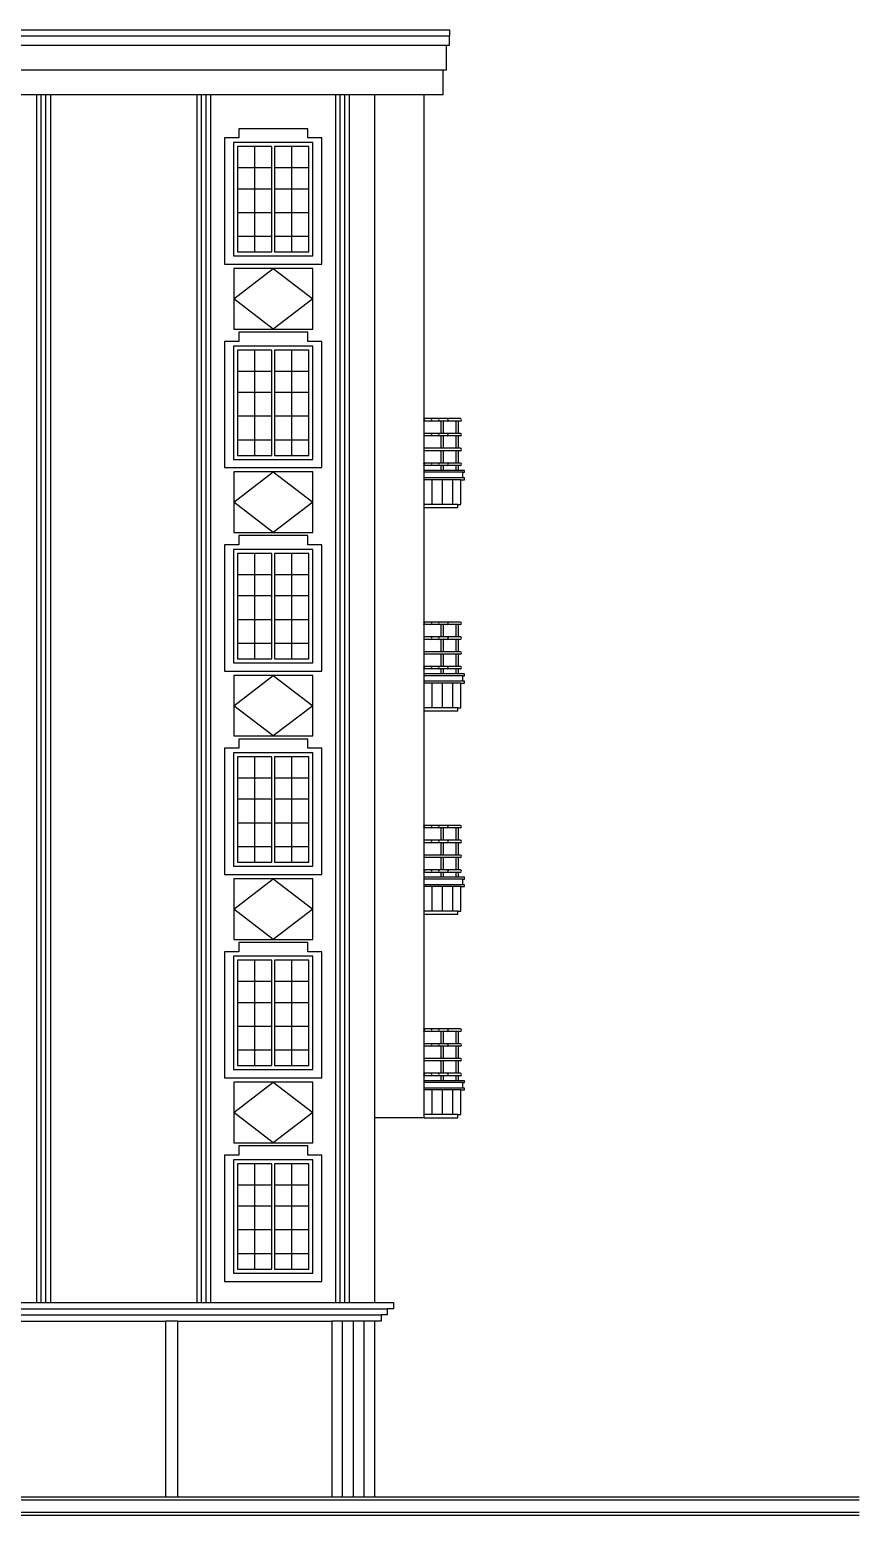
# Model space of a CAD drawing. Header units: inches. Extents: x 14.9 to 77, y 7.3 to 37.6.
# Drawn here: x 63.56 to 77.02, y 7.29 to 31.39 of the extents above; entities that cross this region are included whole.
import ezdxf

# ---------------------------------------------------------------- set-up
doc = ezdxf.new("R2010")
doc.units = ezdxf.units.IN
doc.header["$MEASUREMENT"] = 0
for name, color, linetype, lineweight in [('01_STRUCTURE', 7, 'Continuous', 25), ('02_OPENINGS', 7, 'Continuous', 25), ('03_STEPPED_FRAMES', 7, 'Continuous', 25), ('04_VERTICAL_RIBS', 7, 'Continuous', 25), ('05_GEOMETRIC_RELIEF', 7, 'Continuous', 25), ('06_ORIGINAL_SIDE_DETAILS', 7, 'Continuous', 25)]:
    doc.layers.add(name, color=color, linetype=linetype, lineweight=lineweight)

msp = doc.modelspace()

# ---------------------------------------------------------------- linework, layer by layer
at = {"layer": '01_STRUCTURE'}
for points in [[(63.061, 31.386), (70.372, 31.386), (70.372, 31.286)], [(57.461, 31.286), (70.372, 31.286)], [(57.461, 31.136), (70.319, 31.136)], [(70.266, 30.736), (70.319, 30.736), (70.319, 31.136)], [(70.319, 31.136), (70.372, 31.136), (70.372, 31.286)], [(57.461, 30.736), (70.266, 30.736)], [(69.961, 30.336), (70.213, 30.336), (70.266, 30.336), (70.266, 30.736)], [(61.65, 30.336), (63.67, 30.336)], [(63.67, 30.336), (63.746, 30.336)], [(63.746, 30.336), (63.823, 30.336)], [(63.823, 30.336), (63.9, 30.336)], [(63.9, 30.336), (66.27, 30.336)], [(66.27, 30.336), (66.347, 30.336)], [(66.347, 30.336), (66.423, 30.336)], [(66.423, 30.336), (66.5, 30.336)], [(66.5, 30.336), (68.52, 30.336)], [(68.52, 30.336), (68.597, 30.336)], [(68.597, 30.336), (68.673, 30.336)], [(68.673, 30.336), (68.75, 30.336)], [(68.75, 30.336), (69.161, 30.336)], [(69.161, 13.736), (69.161, 30.336)], [(69.161, 30.336), (69.961, 30.336)], [(69.161, 10.736), (69.161, 13.736)], [(49.361, 10.636), (69.361, 10.636)], [(61.65, 10.736), (63.67, 10.736)], [(63.67, 10.736), (63.746, 10.736)], [(63.746, 10.736), (63.823, 10.736)], [(63.823, 10.736), (63.9, 10.736)], [(63.9, 10.736), (66.27, 10.736)], [(66.27, 10.736), (66.347, 10.736)], [(66.347, 10.736), (66.423, 10.736)], [(66.423, 10.736), (66.5, 10.736)], [(66.5, 10.736), (68.52, 10.736)], [(68.52, 10.736), (68.597, 10.736)], [(68.597, 10.736), (68.673, 10.736)], [(68.673, 10.736), (68.75, 10.736)], [(68.75, 10.736), (69.161, 10.736)], [(69.161, 10.736), (69.461, 10.736), (69.461, 10.636), (69.361, 10.636)], [(69.361, 10.636), (69.361, 10.536), (69.261, 10.536)], [(49.361, 10.536), (69.261, 10.536)], [(60.261, 10.436), (65.761, 10.436)], [(65.761, 10.436), (65.761, 7.586)], [(65.961, 10.436), (65.761, 10.436)], [(65.961, 7.586), (65.961, 10.436)], [(65.961, 10.436), (68.461, 10.436)], [(68.461, 10.436), (68.461, 7.586)], [(68.636, 10.436), (68.461, 10.436)], [(68.811, 10.436), (68.636, 10.436)], [(68.986, 10.436), (68.811, 10.436)], [(69.161, 10.436), (68.986, 10.436)], [(69.261, 10.536), (69.261, 10.436), (69.161, 10.436), (69.161, 10.436)], [(69.161, 7.586), (69.161, 10.436)], [(14.851, 7.536), (77.019, 7.536)], [(60.261, 7.586), (65.761, 7.586)], [(65.761, 7.586), (65.961, 7.586)], [(65.961, 7.586), (68.461, 7.586)], [(68.461, 7.586), (68.636, 7.586)], [(68.636, 7.586), (68.811, 7.586)], [(68.811, 7.586), (68.986, 7.586)], [(68.986, 7.586), (69.161, 7.586)], [(69.161, 7.586), (77.019, 7.586)], [(14.851, 7.336), (77.019, 7.336)], [(14.851, 7.286), (77.019, 7.286)]]:
    msp.add_lwpolyline(points, dxfattribs=at)
at = {"layer": '02_OPENINGS'}
for points in [[(67.209, 29.489), (66.932, 29.489), (66.932, 29.149)], [(67.209, 29.149), (67.209, 29.489)], [(67.487, 29.149), (67.487, 29.489), (67.209, 29.489)], [(67.811, 29.489), (67.533, 29.489), (67.533, 29.149)], [(67.811, 29.149), (67.811, 29.489)], [(68.089, 29.149), (68.089, 29.489), (67.811, 29.489)], [(66.932, 29.149), (66.932, 28.806)], [(66.932, 29.149), (67.209, 29.149)], [(67.209, 28.806), (67.209, 29.149)], [(67.209, 29.149), (67.487, 29.149)], [(67.487, 28.806), (67.487, 29.149)], [(67.533, 29.149), (67.533, 28.806)], [(67.533, 29.149), (67.811, 29.149)], [(67.811, 28.806), (67.811, 29.149)], [(67.811, 29.149), (68.089, 29.149)], [(68.089, 28.806), (68.089, 29.149)], [(66.932, 28.806), (66.932, 28.42)], [(66.932, 28.806), (67.209, 28.806)], [(67.209, 28.42), (67.209, 28.806)], [(67.209, 28.806), (67.487, 28.806)], [(67.487, 28.42), (67.487, 28.806)], [(67.533, 28.806), (67.533, 28.42)], [(67.533, 28.806), (67.811, 28.806)], [(67.811, 28.42), (67.811, 28.806)], [(67.811, 28.806), (68.089, 28.806)], [(68.089, 28.42), (68.089, 28.806)], [(66.932, 28.42), (66.932, 28.035)], [(66.932, 28.42), (67.209, 28.42)], [(67.209, 28.035), (67.209, 28.42)], [(67.209, 28.42), (67.487, 28.42)], [(67.487, 28.035), (67.487, 28.42)], [(67.533, 28.42), (67.533, 28.035)], [(67.533, 28.42), (67.811, 28.42)], [(67.811, 28.035), (67.811, 28.42)], [(67.811, 28.42), (68.089, 28.42)], [(68.089, 28.035), (68.089, 28.42)], [(66.932, 28.035), (67.209, 28.035)], [(66.932, 28.035), (66.932, 27.781), (67.209, 27.781)], [(67.209, 27.781), (67.487, 27.781), (67.487, 28.035)], [(67.209, 27.781), (67.209, 28.035)], [(67.209, 28.035), (67.487, 28.035)], [(67.533, 28.035), (67.811, 28.035)], [(67.533, 28.035), (67.533, 27.781), (67.811, 27.781)], [(67.811, 27.781), (68.089, 27.781), (68.089, 28.035)], [(67.811, 27.781), (67.811, 28.035)], [(67.811, 28.035), (68.089, 28.035)], [(67.209, 26.189), (66.932, 26.189), (66.932, 25.849)], [(67.209, 25.849), (67.209, 26.189)], [(67.487, 25.849), (67.487, 26.189), (67.209, 26.189)], [(67.811, 26.189), (67.533, 26.189), (67.533, 25.849)], [(67.811, 25.849), (67.811, 26.189)], [(68.089, 25.849), (68.089, 26.189), (67.811, 26.189)], [(66.932, 25.849), (66.932, 25.506)], [(66.932, 25.849), (67.209, 25.849)], [(67.209, 25.506), (67.209, 25.849)], [(67.209, 25.849), (67.487, 25.849)], [(67.487, 25.506), (67.487, 25.849)], [(67.533, 25.849), (67.533, 25.506)], [(67.533, 25.849), (67.811, 25.849)], [(67.811, 25.506), (67.811, 25.849)], [(67.811, 25.849), (68.089, 25.849)], [(68.089, 25.506), (68.089, 25.849)], [(66.932, 25.506), (66.932, 25.12)], [(66.932, 25.506), (67.209, 25.506)], [(67.209, 25.12), (67.209, 25.506)], [(67.209, 25.506), (67.487, 25.506)], [(67.487, 25.12), (67.487, 25.506)], [(67.533, 25.506), (67.533, 25.12)], [(67.533, 25.506), (67.811, 25.506)], [(67.811, 25.12), (67.811, 25.506)], [(67.811, 25.506), (68.089, 25.506)], [(68.089, 25.12), (68.089, 25.506)], [(66.932, 25.12), (66.932, 24.735)], [(66.932, 25.12), (67.209, 25.12)], [(67.209, 24.735), (67.209, 25.12)], [(67.209, 25.12), (67.487, 25.12)], [(67.487, 24.735), (67.487, 25.12)], [(67.533, 25.12), (67.533, 24.735)], [(67.533, 25.12), (67.811, 25.12)], [(67.811, 24.735), (67.811, 25.12)], [(67.811, 25.12), (68.089, 25.12)], [(68.089, 24.735), (68.089, 25.12)], [(66.932, 24.735), (67.209, 24.735)], [(66.932, 24.735), (66.932, 24.481), (67.209, 24.481)], [(67.209, 24.481), (67.487, 24.481), (67.487, 24.735)], [(67.209, 24.481), (67.209, 24.735)], [(67.209, 24.735), (67.487, 24.735)], [(67.533, 24.735), (67.811, 24.735)], [(67.533, 24.735), (67.533, 24.481), (67.811, 24.481)], [(67.811, 24.481), (68.089, 24.481), (68.089, 24.735)], [(67.811, 24.481), (67.811, 24.735)], [(67.811, 24.735), (68.089, 24.735)], [(67.209, 22.889), (66.932, 22.889), (66.932, 22.549)], [(67.209, 22.549), (67.209, 22.889)], [(67.487, 22.549), (67.487, 22.889), (67.209, 22.889)], [(67.811, 22.889), (67.533, 22.889), (67.533, 22.549)], [(67.811, 22.549), (67.811, 22.889)], [(68.089, 22.549), (68.089, 22.889), (67.811, 22.889)], [(66.932, 22.549), (66.932, 22.206)], [(66.932, 22.549), (67.209, 22.549)], [(67.209, 22.206), (67.209, 22.549)], [(67.209, 22.549), (67.487, 22.549)], [(67.487, 22.206), (67.487, 22.549)], [(67.533, 22.549), (67.533, 22.206)], [(67.533, 22.549), (67.811, 22.549)], [(67.811, 22.206), (67.811, 22.549)], [(67.811, 22.549), (68.089, 22.549)], [(68.089, 22.206), (68.089, 22.549)], [(66.932, 22.206), (66.932, 21.82)], [(66.932, 22.206), (67.209, 22.206)], [(67.209, 21.82), (67.209, 22.206)], [(67.209, 22.206), (67.487, 22.206)], [(67.487, 21.82), (67.487, 22.206)], [(67.533, 22.206), (67.533, 21.82)], [(67.533, 22.206), (67.811, 22.206)], [(67.811, 21.82), (67.811, 22.206)], [(67.811, 22.206), (68.089, 22.206)], [(68.089, 21.82), (68.089, 22.206)], [(66.932, 21.82), (66.932, 21.435)], [(66.932, 21.82), (67.209, 21.82)], [(67.209, 21.435), (67.209, 21.82)], [(67.209, 21.82), (67.487, 21.82)], [(67.487, 21.435), (67.487, 21.82)], [(67.533, 21.82), (67.533, 21.435)], [(67.533, 21.82), (67.811, 21.82)], [(67.811, 21.435), (67.811, 21.82)], [(67.811, 21.82), (68.089, 21.82)], [(68.089, 21.435), (68.089, 21.82)], [(66.932, 21.435), (67.209, 21.435)], [(66.932, 21.435), (66.932, 21.181), (67.209, 21.181)], [(67.209, 21.181), (67.487, 21.181), (67.487, 21.435)], [(67.209, 21.181), (67.209, 21.435)], [(67.209, 21.435), (67.487, 21.435)], [(67.533, 21.435), (67.811, 21.435)], [(67.533, 21.435), (67.533, 21.181), (67.811, 21.181)], [(67.811, 21.181), (68.089, 21.181), (68.089, 21.435)], [(67.811, 21.181), (67.811, 21.435)], [(67.811, 21.435), (68.089, 21.435)], [(67.209, 19.589), (66.932, 19.589), (66.932, 19.249)], [(67.209, 19.249), (67.209, 19.589)], [(67.487, 19.249), (67.487, 19.589), (67.209, 19.589)], [(67.811, 19.589), (67.533, 19.589), (67.533, 19.249)], [(67.811, 19.249), (67.811, 19.589)], [(68.089, 19.249), (68.089, 19.589), (67.811, 19.589)], [(66.932, 19.249), (66.932, 18.906)], [(66.932, 19.249), (67.209, 19.249)], [(67.209, 18.906), (67.209, 19.249)], [(67.209, 19.249), (67.487, 19.249)], [(67.487, 18.906), (67.487, 19.249)], [(67.533, 19.249), (67.533, 18.906)], [(67.533, 19.249), (67.811, 19.249)], [(67.811, 18.906), (67.811, 19.249)], [(67.811, 19.249), (68.089, 19.249)], [(68.089, 18.906), (68.089, 19.249)], [(66.932, 18.906), (66.932, 18.52)], [(66.932, 18.906), (67.209, 18.906)], [(67.209, 18.52), (67.209, 18.906)], [(67.209, 18.906), (67.487, 18.906)], [(67.487, 18.52), (67.487, 18.906)], [(67.533, 18.906), (67.533, 18.52)], [(67.533, 18.906), (67.811, 18.906)], [(67.811, 18.52), (67.811, 18.906)], [(67.811, 18.906), (68.089, 18.906)], [(68.089, 18.52), (68.089, 18.906)], [(66.932, 18.52), (66.932, 18.135)], [(66.932, 18.52), (67.209, 18.52)], [(67.209, 18.135), (67.209, 18.52)], [(67.209, 18.52), (67.487, 18.52)], [(67.487, 18.135), (67.487, 18.52)], [(67.533, 18.52), (67.533, 18.135)], [(67.533, 18.52), (67.811, 18.52)], [(67.811, 18.135), (67.811, 18.52)], [(67.811, 18.52), (68.089, 18.52)], [(68.089, 18.135), (68.089, 18.52)], [(66.932, 18.135), (67.209, 18.135)], [(66.932, 18.135), (66.932, 17.881), (67.209, 17.881)], [(67.209, 17.881), (67.487, 17.881), (67.487, 18.135)], [(67.209, 17.881), (67.209, 18.135)], [(67.209, 18.135), (67.487, 18.135)], [(67.533, 18.135), (67.811, 18.135)], [(67.533, 18.135), (67.533, 17.881), (67.811, 17.881)], [(67.811, 17.881), (68.089, 17.881), (68.089, 18.135)], [(67.811, 17.881), (67.811, 18.135)], [(67.811, 18.135), (68.089, 18.135)], [(67.209, 16.289), (66.932, 16.289), (66.932, 15.949)], [(67.209, 15.949), (67.209, 16.289)], [(67.487, 15.949), (67.487, 16.289), (67.209, 16.289)], [(67.811, 16.289), (67.533, 16.289), (67.533, 15.949)], [(67.811, 15.949), (67.811, 16.289)], [(68.089, 15.949), (68.089, 16.289), (67.811, 16.289)], [(66.932, 15.949), (66.932, 15.606)], [(66.932, 15.949), (67.209, 15.949)], [(67.209, 15.606), (67.209, 15.949)], [(67.209, 15.949), (67.487, 15.949)], [(67.487, 15.606), (67.487, 15.949)], [(67.533, 15.949), (67.533, 15.606)], [(67.533, 15.949), (67.811, 15.949)], [(67.811, 15.606), (67.811, 15.949)], [(67.811, 15.949), (68.089, 15.949)], [(68.089, 15.606), (68.089, 15.949)], [(66.932, 15.606), (66.932, 15.22)], [(66.932, 15.606), (67.209, 15.606)], [(67.209, 15.22), (67.209, 15.606)], [(67.209, 15.606), (67.487, 15.606)], [(67.487, 15.22), (67.487, 15.606)], [(67.533, 15.606), (67.533, 15.22)], [(67.533, 15.606), (67.811, 15.606)], [(67.811, 15.22), (67.811, 15.606)], [(67.811, 15.606), (68.089, 15.606)], [(68.089, 15.22), (68.089, 15.606)], [(66.932, 15.22), (66.932, 14.835)], [(66.932, 15.22), (67.209, 15.22)], [(67.209, 14.835), (67.209, 15.22)], [(67.209, 15.22), (67.487, 15.22)], [(67.487, 14.835), (67.487, 15.22)], [(67.533, 15.22), (67.533, 14.835)], [(67.533, 15.22), (67.811, 15.22)], [(67.811, 14.835), (67.811, 15.22)], [(67.811, 15.22), (68.089, 15.22)], [(68.089, 14.835), (68.089, 15.22)], [(66.932, 14.835), (67.209, 14.835)], [(66.932, 14.835), (66.932, 14.581), (67.209, 14.581)], [(67.209, 14.581), (67.487, 14.581), (67.487, 14.835)], [(67.209, 14.581), (67.209, 14.835)], [(67.209, 14.835), (67.487, 14.835)], [(67.533, 14.835), (67.811, 14.835)], [(67.533, 14.835), (67.533, 14.581), (67.811, 14.581)], [(67.811, 14.581), (68.089, 14.581), (68.089, 14.835)], [(67.811, 14.581), (67.811, 14.835)], [(67.811, 14.835), (68.089, 14.835)], [(67.209, 12.989), (66.932, 12.989), (66.932, 12.649)], [(67.209, 12.649), (67.209, 12.989)], [(67.487, 12.649), (67.487, 12.989), (67.209, 12.989)], [(67.811, 12.989), (67.533, 12.989), (67.533, 12.649)], [(67.811, 12.649), (67.811, 12.989)], [(68.089, 12.649), (68.089, 12.989), (67.811, 12.989)], [(66.932, 12.649), (66.932, 12.306)], [(66.932, 12.649), (67.209, 12.649)], [(67.209, 12.306), (67.209, 12.649)], [(67.209, 12.649), (67.487, 12.649)], [(67.487, 12.306), (67.487, 12.649)], [(67.533, 12.649), (67.533, 12.306)], [(67.533, 12.649), (67.811, 12.649)], [(67.811, 12.306), (67.811, 12.649)], [(67.811, 12.649), (68.089, 12.649)], [(68.089, 12.306), (68.089, 12.649)], [(66.932, 12.306), (66.932, 11.92)], [(66.932, 12.306), (67.209, 12.306)], [(67.209, 11.92), (67.209, 12.306)], [(67.209, 12.306), (67.487, 12.306)], [(67.487, 11.92), (67.487, 12.306)], [(67.533, 12.306), (67.533, 11.92)], [(67.533, 12.306), (67.811, 12.306)], [(67.811, 11.92), (67.811, 12.306)], [(67.811, 12.306), (68.089, 12.306)], [(68.089, 11.92), (68.089, 12.306)], [(66.932, 11.92), (66.932, 11.535)], [(66.932, 11.92), (67.209, 11.92)], [(67.209, 11.535), (67.209, 11.92)], [(67.209, 11.92), (67.487, 11.92)], [(67.487, 11.535), (67.487, 11.92)], [(67.533, 11.92), (67.533, 11.535)], [(67.533, 11.92), (67.811, 11.92)], [(67.811, 11.535), (67.811, 11.92)], [(67.811, 11.92), (68.089, 11.92)], [(68.089, 11.535), (68.089, 11.92)], [(66.932, 11.535), (67.209, 11.535)], [(66.932, 11.535), (66.932, 11.281), (67.209, 11.281)], [(67.209, 11.281), (67.487, 11.281), (67.487, 11.535)], [(67.209, 11.281), (67.209, 11.535)], [(67.209, 11.535), (67.487, 11.535)], [(67.533, 11.535), (67.811, 11.535)], [(67.533, 11.535), (67.533, 11.281), (67.811, 11.281)], [(67.811, 11.281), (68.089, 11.281), (68.089, 11.535)], [(67.811, 11.281), (67.811, 11.535)], [(67.811, 11.535), (68.089, 11.535)]]:
    msp.add_lwpolyline(points, dxfattribs=at)
at = {"layer": '03_STEPPED_FRAMES'}
for points in [[(66.722, 27.581), (68.299, 27.581), (68.299, 29.629), (68.069, 29.629), (68.069, 29.779), (66.952, 29.779), (66.952, 29.629), (66.722, 29.629)], [(66.867, 27.716), (68.154, 27.716), (68.154, 29.554), (66.867, 29.554)], [(66.722, 24.281), (68.299, 24.281), (68.299, 26.329), (68.069, 26.329), (68.069, 26.479), (66.952, 26.479), (66.952, 26.329), (66.722, 26.329)], [(66.867, 24.416), (68.154, 24.416), (68.154, 26.254), (66.867, 26.254)], [(66.722, 20.981), (68.299, 20.981), (68.299, 23.029), (68.069, 23.029), (68.069, 23.179), (66.952, 23.179), (66.952, 23.029), (66.722, 23.029)], [(66.867, 21.116), (68.154, 21.116), (68.154, 22.954), (66.867, 22.954)], [(66.722, 17.681), (68.299, 17.681), (68.299, 19.729), (68.069, 19.729), (68.069, 19.879), (66.952, 19.879), (66.952, 19.729), (66.722, 19.729)], [(66.867, 17.816), (68.154, 17.816), (68.154, 19.654), (66.867, 19.654)], [(66.722, 14.381), (68.299, 14.381), (68.299, 16.429), (68.069, 16.429), (68.069, 16.579), (66.952, 16.579), (66.952, 16.429), (66.722, 16.429)], [(66.867, 14.516), (68.154, 14.516), (68.154, 16.354), (66.867, 16.354)], [(66.722, 11.081), (68.299, 11.081), (68.299, 13.129), (68.069, 13.129), (68.069, 13.279), (66.952, 13.279), (66.952, 13.129), (66.722, 13.129)], [(66.867, 11.216), (68.154, 11.216), (68.154, 13.054), (66.867, 13.054)]]:
    msp.add_lwpolyline(points, close=True, dxfattribs=at)
at = {"layer": '04_VERTICAL_RIBS'}
for points in [[(63.67, 30.336), (63.67, 10.736)], [(63.746, 10.736), (63.746, 30.336)], [(63.823, 10.736), (63.823, 30.336)], [(63.9, 10.736), (63.9, 30.336)], [(66.27, 30.336), (66.27, 10.736)], [(66.347, 10.736), (66.347, 30.336)], [(66.423, 10.736), (66.423, 30.336)], [(66.5, 10.736), (66.5, 30.336)], [(68.52, 30.336), (68.52, 10.736)], [(68.597, 10.736), (68.597, 30.336)], [(68.673, 10.736), (68.673, 30.336)], [(68.75, 10.736), (68.75, 30.336)], [(68.636, 7.586), (68.636, 10.436)], [(68.811, 7.586), (68.811, 10.436)], [(68.986, 7.586), (68.986, 10.436)]]:
    msp.add_lwpolyline(points, dxfattribs=at)
at = {"layer": '05_GEOMETRIC_RELIEF'}
for points in [[(66.87, 27.02), (67.51, 27.511)], [(67.51, 27.511), (66.87, 27.511), (66.87, 27.02)], [(68.15, 27.02), (68.15, 27.511), (67.51, 27.511)], [(67.51, 27.511), (68.15, 27.02)], [(66.87, 27.02), (66.87, 26.529), (67.51, 26.529)], [(67.51, 26.529), (66.87, 27.02)], [(67.51, 26.529), (68.15, 26.529), (68.15, 27.02)], [(68.15, 27.02), (67.51, 26.529)], [(66.87, 23.72), (67.51, 24.211)], [(67.51, 24.211), (66.87, 24.211), (66.87, 23.72)], [(68.15, 23.72), (68.15, 24.211), (67.51, 24.211)], [(67.51, 24.211), (68.15, 23.72)], [(66.87, 23.72), (66.87, 23.229), (67.51, 23.229)], [(67.51, 23.229), (66.87, 23.72)], [(67.51, 23.229), (68.15, 23.229), (68.15, 23.72)], [(68.15, 23.72), (67.51, 23.229)], [(66.87, 20.42), (67.51, 20.911)], [(67.51, 20.911), (66.87, 20.911), (66.87, 20.42)], [(68.15, 20.42), (68.15, 20.911), (67.51, 20.911)], [(67.51, 20.911), (68.15, 20.42)], [(66.87, 20.42), (66.87, 19.929), (67.51, 19.929)], [(67.51, 19.929), (66.87, 20.42)], [(67.51, 19.929), (68.15, 19.929), (68.15, 20.42)], [(68.15, 20.42), (67.51, 19.929)], [(66.87, 17.12), (67.51, 17.611)], [(67.51, 17.611), (66.87, 17.611), (66.87, 17.12)], [(68.15, 17.12), (68.15, 17.611), (67.51, 17.611)], [(67.51, 17.611), (68.15, 17.12)], [(66.87, 17.12), (66.87, 16.629), (67.51, 16.629)], [(67.51, 16.629), (66.87, 17.12)], [(67.51, 16.629), (68.15, 16.629), (68.15, 17.12)], [(68.15, 17.12), (67.51, 16.629)], [(66.87, 13.82), (67.51, 14.311)], [(67.51, 14.311), (66.87, 14.311), (66.87, 13.82)], [(68.15, 13.82), (68.15, 14.311), (67.51, 14.311)], [(67.51, 14.311), (68.15, 13.82)], [(66.87, 13.82), (66.87, 13.329), (67.51, 13.329)], [(67.51, 13.329), (66.87, 13.82)], [(67.51, 13.329), (68.15, 13.329), (68.15, 13.82)], [(68.15, 13.82), (67.51, 13.329)]]:
    msp.add_lwpolyline(points, dxfattribs=at)
at = {"layer": '06_ORIGINAL_SIDE_DETAILS'}
for points in [[(69.961, 25.076), (69.961, 30.336)], [(69.961, 25.036), (69.961, 25.076)], [(70.546, 25.076), (69.961, 25.076)], [(69.961, 24.836), (69.961, 25.036)], [(70.233, 25.036), (69.961, 25.036)], [(69.961, 24.796), (69.961, 24.836)], [(70.233, 24.836), (69.961, 24.836)], [(70.233, 24.836), (70.233, 25.036)], [(70.273, 25.036), (70.233, 25.036)], [(70.273, 24.836), (70.233, 24.836)], [(70.273, 24.836), (70.273, 25.036)], [(70.476, 25.036), (70.273, 25.036)], [(70.476, 24.836), (70.273, 24.836)], [(70.476, 24.836), (70.476, 25.036)], [(70.516, 25.036), (70.476, 25.036)], [(70.516, 24.836), (70.476, 24.836)], [(70.516, 24.836), (70.516, 25.036)], [(70.546, 25.036), (70.516, 25.036)], [(70.546, 24.836), (70.516, 24.836)], [(69.961, 24.596), (69.961, 24.796)], [(70.233, 24.796), (69.961, 24.796)], [(69.961, 24.556), (69.961, 24.596)], [(70.233, 24.596), (69.961, 24.596)], [(70.233, 24.596), (70.233, 24.796)], [(70.273, 24.796), (70.233, 24.796)], [(70.273, 24.596), (70.233, 24.596)], [(70.273, 24.596), (70.273, 24.796)], [(70.476, 24.796), (70.273, 24.796)], [(70.476, 24.596), (70.273, 24.596)], [(70.476, 24.596), (70.476, 24.796)], [(70.516, 24.796), (70.476, 24.796)], [(70.516, 24.596), (70.476, 24.596)], [(70.516, 24.596), (70.516, 24.796)], [(70.546, 24.796), (70.516, 24.796)], [(70.546, 24.596), (70.516, 24.596)], [(69.961, 24.356), (69.961, 24.556)], [(70.233, 24.556), (69.961, 24.556)], [(69.961, 24.316), (69.961, 24.356)], [(70.233, 24.356), (69.961, 24.356)], [(70.233, 24.356), (70.233, 24.556)], [(70.273, 24.556), (70.233, 24.556)], [(70.273, 24.356), (70.233, 24.356)], [(70.273, 24.356), (70.273, 24.556)], [(70.476, 24.556), (70.273, 24.556)], [(70.476, 24.356), (70.273, 24.356)], [(70.476, 24.356), (70.476, 24.556)], [(70.516, 24.556), (70.476, 24.556)], [(70.516, 24.356), (70.476, 24.356)], [(70.516, 24.356), (70.516, 24.556)], [(70.546, 24.556), (70.516, 24.556)], [(70.546, 24.356), (70.516, 24.356)], [(69.961, 24.236), (69.961, 24.316)], [(70.233, 24.316), (69.961, 24.316)], [(69.961, 24.206), (69.961, 24.236)], [(70.233, 24.236), (69.961, 24.236)], [(69.961, 24.116), (69.961, 24.206)], [(70.586, 24.206), (69.961, 24.206)], [(69.961, 24.086), (69.961, 24.116)], [(70.586, 24.116), (69.961, 24.116)], [(70.233, 24.236), (70.233, 24.316)], [(70.273, 24.316), (70.233, 24.316)], [(70.273, 24.236), (70.233, 24.236)], [(70.273, 24.236), (70.273, 24.316)], [(70.476, 24.316), (70.273, 24.316)], [(70.476, 24.236), (70.273, 24.236)], [(70.476, 24.236), (70.476, 24.316)], [(70.516, 24.316), (70.476, 24.316)], [(70.516, 24.236), (70.476, 24.236)], [(70.516, 24.236), (70.516, 24.316)], [(70.546, 24.316), (70.516, 24.316)], [(70.616, 24.236), (70.516, 24.236)], [(70.556, 24.086), (70.616, 24.086), (70.616, 24.116), (70.586, 24.116)], [(70.586, 24.206), (70.616, 24.206), (70.616, 24.236)], [(70.586, 24.116), (70.586, 24.206)], [(69.961, 23.686), (69.961, 24.086)], [(70.088, 24.086), (69.961, 24.086)], [(70.088, 23.686), (70.088, 24.086)], [(70.259, 24.086), (70.088, 24.086)], [(70.259, 23.686), (70.259, 24.086)], [(70.422, 24.086), (70.259, 24.086)], [(70.422, 23.686), (70.422, 24.086)], [(70.556, 24.086), (70.422, 24.086)], [(70.506, 23.686), (70.556, 23.686), (70.556, 24.086)], [(69.961, 23.636), (70.506, 23.636), (70.506, 23.686)], [(69.961, 23.636), (69.961, 23.686)], [(70.088, 23.686), (69.961, 23.686)], [(69.961, 21.776), (69.961, 23.636)], [(70.259, 23.686), (70.156, 23.686), (70.088, 23.686)], [(70.422, 23.686), (70.259, 23.686)], [(70.506, 23.686), (70.422, 23.686)], [(69.961, 21.736), (69.961, 21.776)], [(70.546, 21.776), (69.961, 21.776)], [(69.961, 21.536), (69.961, 21.736)], [(70.233, 21.736), (69.961, 21.736)], [(70.233, 21.536), (70.233, 21.736)], [(70.273, 21.736), (70.233, 21.736)], [(70.273, 21.536), (70.273, 21.736)], [(70.476, 21.736), (70.273, 21.736)], [(70.476, 21.536), (70.476, 21.736)], [(70.516, 21.736), (70.476, 21.736)], [(70.516, 21.536), (70.516, 21.736)], [(70.546, 21.736), (70.516, 21.736)], [(69.961, 21.496), (69.961, 21.536)], [(70.233, 21.536), (69.961, 21.536)], [(69.961, 21.296), (69.961, 21.496)], [(70.233, 21.496), (69.961, 21.496)], [(70.273, 21.536), (70.233, 21.536)], [(70.233, 21.296), (70.233, 21.496)], [(70.273, 21.496), (70.233, 21.496)], [(70.476, 21.536), (70.273, 21.536)], [(70.273, 21.296), (70.273, 21.496)], [(70.476, 21.496), (70.273, 21.496)], [(70.516, 21.536), (70.476, 21.536)], [(70.476, 21.296), (70.476, 21.496)], [(70.516, 21.496), (70.476, 21.496)], [(70.546, 21.536), (70.516, 21.536)], [(70.516, 21.296), (70.516, 21.496)], [(70.546, 21.496), (70.516, 21.496)], [(69.961, 21.256), (69.961, 21.296)], [(70.233, 21.296), (69.961, 21.296)], [(69.961, 21.056), (69.961, 21.256)], [(70.233, 21.256), (69.961, 21.256)], [(70.273, 21.296), (70.233, 21.296)], [(70.233, 21.056), (70.233, 21.256)], [(70.273, 21.256), (70.233, 21.256)], [(70.476, 21.296), (70.273, 21.296)], [(70.273, 21.056), (70.273, 21.256)], [(70.476, 21.256), (70.273, 21.256)], [(70.516, 21.296), (70.476, 21.296)], [(70.476, 21.056), (70.476, 21.256)], [(70.516, 21.256), (70.476, 21.256)], [(70.546, 21.296), (70.516, 21.296)], [(70.516, 21.056), (70.516, 21.256)], [(70.546, 21.256), (70.516, 21.256)], [(69.961, 21.016), (69.961, 21.056)], [(70.233, 21.056), (69.961, 21.056)], [(69.961, 20.936), (69.961, 21.016)], [(70.233, 21.016), (69.961, 21.016)], [(70.273, 21.056), (70.233, 21.056)], [(70.233, 20.936), (70.233, 21.016)], [(70.273, 21.016), (70.233, 21.016)], [(70.476, 21.056), (70.273, 21.056)], [(70.273, 20.936), (70.273, 21.016)], [(70.476, 21.016), (70.273, 21.016)], [(70.516, 21.056), (70.476, 21.056)], [(70.476, 20.936), (70.476, 21.016)], [(70.516, 21.016), (70.476, 21.016)], [(70.546, 21.056), (70.516, 21.056)], [(70.516, 20.936), (70.516, 21.016)], [(70.546, 21.016), (70.516, 21.016)], [(69.961, 20.906), (69.961, 20.936)], [(70.233, 20.936), (69.961, 20.936)], [(69.961, 20.816), (69.961, 20.906)], [(70.586, 20.906), (69.961, 20.906)], [(69.961, 20.786), (69.961, 20.816)], [(70.586, 20.816), (69.961, 20.816)], [(69.961, 20.386), (69.961, 20.786)], [(70.088, 20.786), (69.961, 20.786)], [(70.088, 20.386), (70.088, 20.786)], [(70.259, 20.786), (70.088, 20.786)], [(70.273, 20.936), (70.233, 20.936)], [(70.259, 20.386), (70.259, 20.786)], [(70.422, 20.786), (70.259, 20.786)], [(70.476, 20.936), (70.273, 20.936)], [(70.422, 20.386), (70.422, 20.786)], [(70.556, 20.786), (70.422, 20.786)], [(70.516, 20.936), (70.476, 20.936)], [(70.506, 20.386), (70.556, 20.386), (70.556, 20.786)], [(70.616, 20.936), (70.516, 20.936)], [(70.556, 20.786), (70.616, 20.786), (70.616, 20.816), (70.586, 20.816)], [(70.586, 20.906), (70.616, 20.906), (70.616, 20.936)], [(70.586, 20.816), (70.586, 20.906)], [(69.961, 20.336), (70.506, 20.336), (70.506, 20.386)], [(69.961, 20.336), (69.961, 20.386)], [(70.088, 20.386), (69.961, 20.386)], [(69.961, 18.476), (69.961, 20.336)], [(70.259, 20.386), (70.156, 20.386), (70.088, 20.386)], [(70.422, 20.386), (70.259, 20.386)], [(70.506, 20.386), (70.422, 20.386)], [(69.961, 18.436), (69.961, 18.476)], [(70.546, 18.476), (69.961, 18.476)], [(69.961, 18.236), (69.961, 18.436)], [(70.233, 18.436), (69.961, 18.436)], [(70.233, 18.236), (70.233, 18.436)], [(70.273, 18.436), (70.233, 18.436)], [(70.273, 18.236), (70.273, 18.436)], [(70.476, 18.436), (70.273, 18.436)], [(70.476, 18.236), (70.476, 18.436)], [(70.516, 18.436), (70.476, 18.436)], [(70.516, 18.236), (70.516, 18.436)], [(70.546, 18.436), (70.516, 18.436)], [(69.961, 18.196), (69.961, 18.236)], [(70.233, 18.236), (69.961, 18.236)], [(69.961, 17.996), (69.961, 18.196)], [(70.233, 18.196), (69.961, 18.196)], [(70.273, 18.236), (70.233, 18.236)], [(70.233, 17.996), (70.233, 18.196)], [(70.273, 18.196), (70.233, 18.196)], [(70.476, 18.236), (70.273, 18.236)], [(70.273, 17.996), (70.273, 18.196)], [(70.476, 18.196), (70.273, 18.196)], [(70.516, 18.236), (70.476, 18.236)], [(70.476, 17.996), (70.476, 18.196)], [(70.516, 18.196), (70.476, 18.196)], [(70.546, 18.236), (70.516, 18.236)], [(70.516, 17.996), (70.516, 18.196)], [(70.546, 18.196), (70.516, 18.196)], [(69.961, 17.956), (69.961, 17.996)], [(70.233, 17.996), (69.961, 17.996)], [(69.961, 17.756), (69.961, 17.956)], [(70.233, 17.956), (69.961, 17.956)], [(70.273, 17.996), (70.233, 17.996)], [(70.233, 17.756), (70.233, 17.956)], [(70.273, 17.956), (70.233, 17.956)], [(70.476, 17.996), (70.273, 17.996)], [(70.273, 17.756), (70.273, 17.956)], [(70.476, 17.956), (70.273, 17.956)], [(70.516, 17.996), (70.476, 17.996)], [(70.476, 17.756), (70.476, 17.956)], [(70.516, 17.956), (70.476, 17.956)], [(70.546, 17.996), (70.516, 17.996)], [(70.516, 17.756), (70.516, 17.956)], [(70.546, 17.956), (70.516, 17.956)], [(69.961, 17.716), (69.961, 17.756)], [(70.233, 17.756), (69.961, 17.756)], [(69.961, 17.636), (69.961, 17.716)], [(70.233, 17.716), (69.961, 17.716)], [(69.961, 17.606), (69.961, 17.636)], [(70.233, 17.636), (69.961, 17.636)], [(69.961, 17.516), (69.961, 17.606)], [(70.586, 17.606), (69.961, 17.606)], [(70.273, 17.756), (70.233, 17.756)], [(70.233, 17.636), (70.233, 17.716)], [(70.273, 17.716), (70.233, 17.716)], [(70.273, 17.636), (70.233, 17.636)], [(70.476, 17.756), (70.273, 17.756)], [(70.273, 17.636), (70.273, 17.716)], [(70.476, 17.716), (70.273, 17.716)], [(70.476, 17.636), (70.273, 17.636)], [(70.516, 17.756), (70.476, 17.756)], [(70.476, 17.636), (70.476, 17.716)], [(70.516, 17.716), (70.476, 17.716)], [(70.516, 17.636), (70.476, 17.636)], [(70.546, 17.756), (70.516, 17.756)], [(70.516, 17.636), (70.516, 17.716)], [(70.546, 17.716), (70.516, 17.716)], [(70.616, 17.636), (70.516, 17.636)], [(70.586, 17.606), (70.616, 17.606), (70.616, 17.636)], [(70.586, 17.516), (70.586, 17.606)], [(69.961, 17.486), (69.961, 17.516)], [(70.586, 17.516), (69.961, 17.516)], [(69.961, 17.086), (69.961, 17.486)], [(70.088, 17.486), (69.961, 17.486)], [(70.088, 17.086), (70.088, 17.486)], [(70.259, 17.486), (70.088, 17.486)], [(70.259, 17.086), (70.259, 17.486)], [(70.422, 17.486), (70.259, 17.486)], [(70.422, 17.086), (70.422, 17.486)], [(70.556, 17.486), (70.422, 17.486)], [(70.506, 17.086), (70.556, 17.086), (70.556, 17.486)], [(70.556, 17.486), (70.616, 17.486), (70.616, 17.516), (70.586, 17.516)], [(69.961, 17.036), (70.506, 17.036), (70.506, 17.086)], [(69.961, 17.036), (69.961, 17.086)], [(70.088, 17.086), (69.961, 17.086)], [(69.961, 15.176), (69.961, 17.036)], [(70.259, 17.086), (70.156, 17.086), (70.088, 17.086)], [(70.422, 17.086), (70.259, 17.086)], [(70.506, 17.086), (70.422, 17.086)], [(69.961, 15.136), (69.961, 15.176)], [(70.546, 15.176), (69.961, 15.176)], [(69.961, 14.936), (69.961, 15.136)], [(70.233, 15.136), (69.961, 15.136)], [(70.233, 14.936), (70.233, 15.136)], [(70.273, 15.136), (70.233, 15.136)], [(70.273, 14.936), (70.273, 15.136)], [(70.476, 15.136), (70.273, 15.136)], [(70.476, 14.936), (70.476, 15.136)], [(70.516, 15.136), (70.476, 15.136)], [(70.516, 14.936), (70.516, 15.136)], [(70.546, 15.136), (70.516, 15.136)], [(69.961, 14.896), (69.961, 14.936)], [(70.233, 14.936), (69.961, 14.936)], [(69.961, 14.696), (69.961, 14.896)], [(70.233, 14.896), (69.961, 14.896)], [(70.273, 14.936), (70.233, 14.936)], [(70.233, 14.696), (70.233, 14.896)], [(70.273, 14.896), (70.233, 14.896)], [(70.476, 14.936), (70.273, 14.936)], [(70.273, 14.696), (70.273, 14.896)], [(70.476, 14.896), (70.273, 14.896)], [(70.516, 14.936), (70.476, 14.936)], [(70.476, 14.696), (70.476, 14.896)], [(70.516, 14.896), (70.476, 14.896)], [(70.546, 14.936), (70.516, 14.936)], [(70.516, 14.696), (70.516, 14.896)], [(70.546, 14.896), (70.516, 14.896)], [(69.961, 14.656), (69.961, 14.696)], [(70.233, 14.696), (69.961, 14.696)], [(69.961, 14.456), (69.961, 14.656)], [(70.233, 14.656), (69.961, 14.656)], [(70.273, 14.696), (70.233, 14.696)], [(70.233, 14.456), (70.233, 14.656)], [(70.273, 14.656), (70.233, 14.656)], [(70.476, 14.696), (70.273, 14.696)], [(70.273, 14.456), (70.273, 14.656)], [(70.476, 14.656), (70.273, 14.656)], [(70.516, 14.696), (70.476, 14.696)], [(70.476, 14.456), (70.476, 14.656)], [(70.516, 14.656), (70.476, 14.656)], [(70.546, 14.696), (70.516, 14.696)], [(70.516, 14.456), (70.516, 14.656)], [(70.546, 14.656), (70.516, 14.656)], [(69.961, 14.416), (69.961, 14.456)], [(70.233, 14.456), (69.961, 14.456)], [(69.961, 14.336), (69.961, 14.416)], [(70.233, 14.416), (69.961, 14.416)], [(69.961, 14.306), (69.961, 14.336)], [(70.233, 14.336), (69.961, 14.336)], [(69.961, 14.216), (69.961, 14.306)], [(70.586, 14.306), (69.961, 14.306)], [(70.273, 14.456), (70.233, 14.456)], [(70.233, 14.336), (70.233, 14.416)], [(70.273, 14.416), (70.233, 14.416)], [(70.273, 14.336), (70.233, 14.336)], [(70.476, 14.456), (70.273, 14.456)], [(70.273, 14.336), (70.273, 14.416)], [(70.476, 14.416), (70.273, 14.416)], [(70.476, 14.336), (70.273, 14.336)], [(70.516, 14.456), (70.476, 14.456)], [(70.476, 14.336), (70.476, 14.416)], [(70.516, 14.416), (70.476, 14.416)], [(70.516, 14.336), (70.476, 14.336)], [(70.546, 14.456), (70.516, 14.456)], [(70.516, 14.336), (70.516, 14.416)], [(70.546, 14.416), (70.516, 14.416)], [(70.616, 14.336), (70.516, 14.336)], [(70.586, 14.306), (70.616, 14.306), (70.616, 14.336)], [(70.586, 14.216), (70.586, 14.306)], [(69.961, 14.186), (69.961, 14.216)], [(70.586, 14.216), (69.961, 14.216)], [(69.961, 13.786), (69.961, 14.186)], [(70.088, 14.186), (69.961, 14.186)], [(70.088, 13.786), (70.088, 14.186)], [(70.259, 14.186), (70.088, 14.186)], [(70.259, 13.786), (70.259, 14.186)], [(70.422, 14.186), (70.259, 14.186)], [(70.422, 13.786), (70.422, 14.186)], [(70.556, 14.186), (70.422, 14.186)], [(70.506, 13.786), (70.556, 13.786), (70.556, 14.186)], [(70.556, 14.186), (70.616, 14.186), (70.616, 14.216), (70.586, 14.216)], [(69.961, 13.736), (70.506, 13.736), (70.506, 13.786)], [(69.961, 13.736), (69.961, 13.786)], [(70.088, 13.786), (69.961, 13.786)], [(70.259, 13.786), (70.156, 13.786), (70.088, 13.786)], [(70.422, 13.786), (70.259, 13.786)], [(70.506, 13.786), (70.422, 13.786)], [(69.961, 13.736), (69.161, 13.736)]]:
    msp.add_lwpolyline(points, dxfattribs=at)
for centre in [(69.95, 25.056), (70.064, 25.056), (70.182, 25.056), (70.331, 25.056), (70.332, 25.056), (70.546, 25.056), (70.064, 24.816), (70.182, 24.816), (70.331, 24.816), (70.332, 24.816), (70.546, 24.816), (70.546, 24.576), (69.95, 24.336), (70.064, 24.336), (70.182, 24.336), (70.331, 24.336), (70.332, 24.336), (70.546, 24.336), (69.95, 21.756), (70.064, 21.756), (70.182, 21.756), (70.331, 21.756), (70.332, 21.756), (70.546, 21.756), (70.064, 21.516), (70.182, 21.516), (70.331, 21.516), (70.332, 21.516), (70.546, 21.516), (70.546, 21.276), (69.95, 21.036), (70.064, 21.036), (70.182, 21.036), (70.331, 21.036), (70.332, 21.036), (70.546, 21.036), (69.95, 18.456), (70.064, 18.456), (70.182, 18.456), (70.331, 18.456), (70.332, 18.456), (70.546, 18.456), (70.064, 18.216), (70.182, 18.216), (70.331, 18.216), (70.332, 18.216), (70.546, 18.216), (70.546, 17.976), (69.95, 17.736), (70.064, 17.736), (70.182, 17.736), (70.331, 17.736), (70.332, 17.736), (70.546, 17.736), (69.95, 15.156), (70.064, 15.156), (70.182, 15.156), (70.331, 15.156), (70.332, 15.156), (70.546, 15.156), (70.064, 14.916), (70.182, 14.916), (70.331, 14.916), (70.332, 14.916), (70.546, 14.916), (70.546, 14.676), (69.95, 14.436), (70.064, 14.436), (70.182, 14.436), (70.331, 14.436), (70.332, 14.436), (70.546, 14.436)]:
    msp.add_arc(centre, 0.02, 270, 90, dxfattribs=at)

doc.saveas('drawing.dxf')
